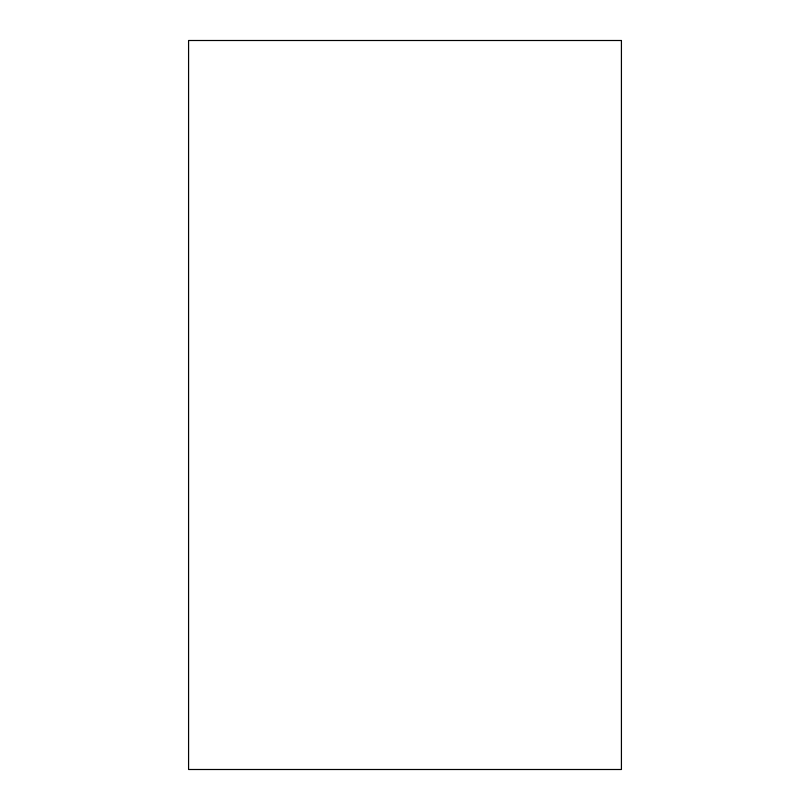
<?xml version="1.0" encoding="UTF-8"?>
<svg xmlns="http://www.w3.org/2000/svg" width="810" height="810" viewBox="0 0 810 810"><rect width="100%" height="100%" fill="white"/><g stroke="black" fill="none" stroke-linecap="round" stroke-linejoin="round"><path stroke-width="1.21" d="M621.422 40.5L188.578 40.5L188.578 769.5L621.422 769.5L621.422 40.5"/></g></svg>
